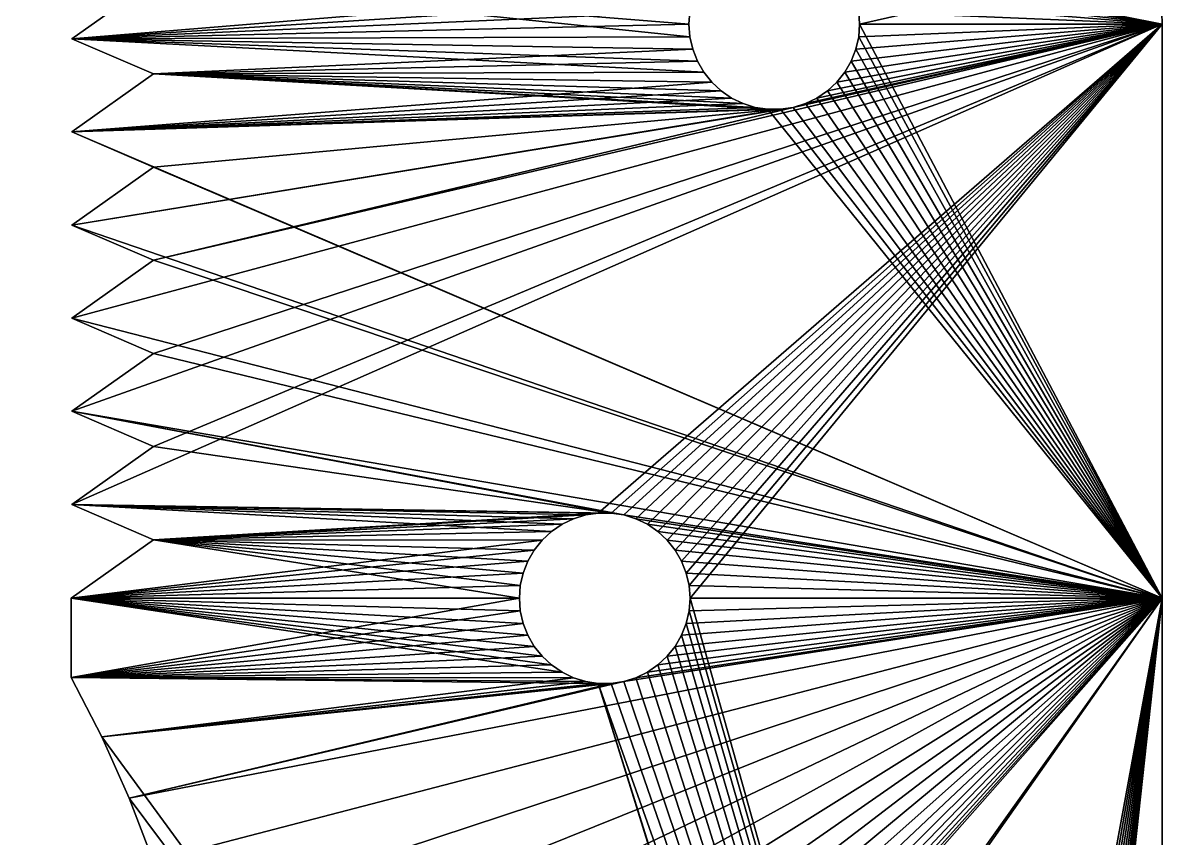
# Model space of a CAD drawing. Header units: inches. Extents: x -21 to 98, y -132 to 45.
# Drawn here: x 22.98 to 52.35, y -94.85 to -73.85 of the extents above; entities that cross this region are included whole.
import ezdxf

# ---------------------------------------------------------------- set-up
doc = ezdxf.new("R2010")
doc.units = ezdxf.units.IN
doc.header["$LTSCALE"] = 101.742128
doc.header["$MEASUREMENT"] = 0
for name, color, linetype in [('163', 7, 'CONTINUOUS'), ('164', 7, 'CONTINUOUS'), ('165', 7, 'CONTINUOUS'), ('166', 7, 'CONTINUOUS'), ('167', 7, 'CONTINUOUS'), ('168', 7, 'CONTINUOUS'), ('169', 7, 'CONTINUOUS'), ('172', 7, 'CONTINUOUS'), ('173', 7, 'CONTINUOUS'), ('174', 7, 'CONTINUOUS'), ('175', 7, 'CONTINUOUS'), ('176', 7, 'CONTINUOUS'), ('177', 7, 'CONTINUOUS'), ('178', 7, 'CONTINUOUS'), ('179', 7, 'CONTINUOUS'), ('180', 7, 'CONTINUOUS'), ('181', 7, 'CONTINUOUS'), ('182', 7, 'CONTINUOUS'), ('183', 7, 'CONTINUOUS'), ('184', 7, 'CONTINUOUS'), ('209', 7, 'CONTINUOUS'), ('210', 7, 'CONTINUOUS'), ('211', 7, 'CONTINUOUS'), ('212', 7, 'CONTINUOUS')]:
    doc.layers.add(name, color=color, linetype=linetype)

msp = doc.modelspace()

# ---------------------------------------------------------------- linework, layer by layer
at = {"layer": '163', "linetype": 'CONTINUOUS'}
for points in [[(52.302, -72.12, -18.851), (52.353, -73.88, -18.851), (43.725, -72.16, -18.851), (52.302, -72.12, -18.851)], [(43.725, -72.16, -18.851), (52.353, -73.88, -18.851), (43.966, -72.384, -18.851), (43.725, -72.16, -18.851)], [(43.966, -72.384, -18.851), (52.353, -73.88, -18.851), (44.171, -72.641, -18.851), (43.966, -72.384, -18.851)], [(24.249, -74.255, -18.851), (26.348, -72.762, -18.851), (40.178, -74.208, -18.851), (24.249, -74.255, -18.851)], [(40.153, -73.88, -18.851), (26.348, -72.762, -18.851), (40.178, -73.552, -18.851), (40.153, -73.88, -18.851)], [(40.178, -74.208, -18.851), (26.348, -72.762, -18.851), (40.153, -73.88, -18.851), (40.178, -74.208, -18.851)], [(44.171, -72.641, -18.851), (52.353, -73.88, -18.851), (44.336, -72.926, -18.851), (44.171, -72.641, -18.851)], [(44.336, -72.926, -18.851), (52.353, -73.88, -18.851), (44.456, -73.232, -18.851), (44.336, -72.926, -18.851)], [(44.456, -73.232, -18.851), (52.353, -73.88, -18.851), (44.529, -73.552, -18.851), (44.456, -73.232, -18.851)], [(52.353, -73.88, -18.851), (44.553, -73.88, -18.851), (44.529, -73.552, -18.851), (52.353, -73.88, -18.851)], [(44.553, -73.88, -18.851), (52.353, -88.67, -18.851), (44.529, -74.208, -18.851), (44.553, -73.88, -18.851)], [(52.353, -73.88, -18.851), (52.353, -88.67, -18.851), (44.553, -73.88, -18.851), (52.353, -73.88, -18.851)], [(40.251, -74.529, -18.851), (24.249, -74.255, -18.851), (40.178, -74.208, -18.851), (40.251, -74.529, -18.851)], [(26.348, -75.162, -18.851), (24.249, -74.255, -18.851), (40.536, -75.12, -18.851), (26.348, -75.162, -18.851)], [(40.371, -74.835, -18.851), (24.249, -74.255, -18.851), (40.251, -74.529, -18.851), (40.371, -74.835, -18.851)], [(40.536, -75.12, -18.851), (24.249, -74.255, -18.851), (40.371, -74.835, -18.851), (40.536, -75.12, -18.851)], [(44.529, -74.208, -18.851), (52.353, -88.67, -18.851), (44.456, -74.529, -18.851), (44.529, -74.208, -18.851)], [(44.456, -74.529, -18.851), (52.353, -88.67, -18.851), (44.336, -74.835, -18.851), (44.456, -74.529, -18.851)], [(44.336, -74.835, -18.851), (52.353, -88.67, -18.851), (44.171, -75.12, -18.851), (44.336, -74.835, -18.851)], [(24.249, -76.655, -18.851), (26.348, -75.162, -18.851), (42.189, -76.074, -18.851), (24.249, -76.655, -18.851)], [(40.741, -75.377, -18.851), (26.348, -75.162, -18.851), (40.536, -75.12, -18.851), (40.741, -75.377, -18.851)], [(40.982, -75.6, -18.851), (26.348, -75.162, -18.851), (40.741, -75.377, -18.851), (40.982, -75.6, -18.851)], [(41.253, -75.786, -18.851), (26.348, -75.162, -18.851), (40.982, -75.6, -18.851), (41.253, -75.786, -18.851)], [(41.55, -75.928, -18.851), (26.348, -75.162, -18.851), (41.253, -75.786, -18.851), (41.55, -75.928, -18.851)], [(41.864, -76.025, -18.851), (26.348, -75.162, -18.851), (41.55, -75.928, -18.851), (41.864, -76.025, -18.851)], [(42.189, -76.074, -18.851), (26.348, -75.162, -18.851), (41.864, -76.025, -18.851), (42.189, -76.074, -18.851)], [(44.171, -75.12, -18.851), (52.353, -88.67, -18.851), (43.966, -75.377, -18.851), (44.171, -75.12, -18.851)], [(43.966, -75.377, -18.851), (52.353, -88.67, -18.851), (43.725, -75.6, -18.851), (43.966, -75.377, -18.851)], [(43.725, -75.6, -18.851), (52.353, -88.67, -18.851), (43.453, -75.786, -18.851), (43.725, -75.6, -18.851)], [(42.843, -76.025, -18.851), (52.353, -88.67, -18.851), (42.518, -76.074, -18.851), (42.843, -76.025, -18.851)], [(43.157, -75.928, -18.851), (52.353, -88.67, -18.851), (42.843, -76.025, -18.851), (43.157, -75.928, -18.851)], [(43.453, -75.786, -18.851), (52.353, -88.67, -18.851), (43.157, -75.928, -18.851), (43.453, -75.786, -18.851)], [(52.353, -88.67, -18.851), (24.249, -76.655, -18.851), (42.189, -76.074, -18.851), (52.353, -88.67, -18.851)], [(42.518, -76.074, -18.851), (52.353, -88.67, -18.851), (42.189, -76.074, -18.851), (42.518, -76.074, -18.851)], [(26.348, -77.562, -18.851), (24.249, -76.655, -18.851), (52.353, -88.67, -18.851), (26.348, -77.562, -18.851)], [(24.249, -79.055, -18.851), (26.348, -77.562, -18.851), (52.353, -88.67, -18.851), (24.249, -79.055, -18.851)], [(26.348, -79.962, -18.851), (24.249, -79.055, -18.851), (52.353, -88.67, -18.851), (26.348, -79.962, -18.851)], [(24.249, -81.455, -18.851), (26.348, -79.962, -18.851), (52.353, -88.67, -18.851), (24.249, -81.455, -18.851)], [(26.348, -82.362, -18.851), (24.249, -81.455, -18.851), (52.353, -88.67, -18.851), (26.348, -82.362, -18.851)], [(24.249, -83.855, -18.851), (26.348, -82.362, -18.851), (52.353, -88.67, -18.851), (24.249, -83.855, -18.851)], [(38.146, -86.476, -18.851), (24.249, -83.855, -18.851), (38.471, -86.525, -18.851), (38.146, -86.476, -18.851)], [(24.249, -83.855, -18.851), (52.353, -88.67, -18.851), (38.471, -86.525, -18.851), (24.249, -83.855, -18.851)], [(26.348, -84.762, -18.851), (24.249, -83.855, -18.851), (38.146, -86.476, -18.851), (26.348, -84.762, -18.851)], [(24.249, -86.255, -18.851), (26.348, -84.762, -18.851), (38.146, -86.476, -18.851), (24.249, -86.255, -18.851)], [(26.348, -87.162, -18.851), (24.249, -86.255, -18.851), (36.61, -86.95, -18.851), (26.348, -87.162, -18.851)], [(36.61, -86.95, -18.851), (24.249, -86.255, -18.851), (36.882, -86.765, -18.851), (36.61, -86.95, -18.851)], [(36.882, -86.765, -18.851), (24.249, -86.255, -18.851), (37.178, -86.622, -18.851), (36.882, -86.765, -18.851)], [(37.492, -86.525, -18.851), (24.249, -86.255, -18.851), (37.817, -86.476, -18.851), (37.492, -86.525, -18.851)], [(37.817, -86.476, -18.851), (24.249, -86.255, -18.851), (38.146, -86.476, -18.851), (37.817, -86.476, -18.851)], [(37.178, -86.622, -18.851), (24.249, -86.255, -18.851), (37.492, -86.525, -18.851), (37.178, -86.622, -18.851)], [(38.471, -86.525, -18.851), (52.353, -88.67, -18.851), (38.785, -86.622, -18.851), (38.471, -86.525, -18.851)], [(38.785, -86.622, -18.851), (52.353, -88.67, -18.851), (39.082, -86.765, -18.851), (38.785, -86.622, -18.851)], [(39.082, -86.765, -18.851), (52.353, -88.67, -18.851), (39.353, -86.95, -18.851), (39.082, -86.765, -18.851)], [(24.228, -88.67, -18.851), (26.348, -87.162, -18.851), (35.782, -88.67, -18.851), (24.228, -88.67, -18.851)], [(36.369, -87.174, -18.851), (26.348, -87.162, -18.851), (36.61, -86.95, -18.851), (36.369, -87.174, -18.851)], [(35.782, -88.67, -18.851), (26.348, -87.162, -18.851), (35.806, -88.342, -18.851), (35.782, -88.67, -18.851)], [(35.806, -88.342, -18.851), (26.348, -87.162, -18.851), (35.879, -88.022, -18.851), (35.806, -88.342, -18.851)], [(35.879, -88.022, -18.851), (26.348, -87.162, -18.851), (35.999, -87.716, -18.851), (35.879, -88.022, -18.851)], [(35.999, -87.716, -18.851), (26.348, -87.162, -18.851), (36.164, -87.431, -18.851), (35.999, -87.716, -18.851)], [(36.164, -87.431, -18.851), (26.348, -87.162, -18.851), (36.369, -87.174, -18.851), (36.164, -87.431, -18.851)], [(39.353, -86.95, -18.851), (52.353, -88.67, -18.851), (39.594, -87.174, -18.851), (39.353, -86.95, -18.851)], [(39.594, -87.174, -18.851), (52.353, -88.67, -18.851), (39.799, -87.431, -18.851), (39.594, -87.174, -18.851)], [(39.799, -87.431, -18.851), (52.353, -88.67, -18.851), (39.964, -87.716, -18.851), (39.799, -87.431, -18.851)], [(39.964, -87.716, -18.851), (52.353, -88.67, -18.851), (40.084, -88.022, -18.851), (39.964, -87.716, -18.851)], [(40.084, -88.022, -18.851), (52.353, -88.67, -18.851), (40.157, -88.342, -18.851), (40.084, -88.022, -18.851)], [(52.353, -88.67, -18.851), (40.182, -88.67, -18.851), (40.157, -88.342, -18.851), (52.353, -88.67, -18.851)], [(24.228, -90.709, -18.851), (24.228, -88.67, -18.851), (36.882, -90.576, -18.851), (24.228, -90.709, -18.851)], [(36.882, -90.576, -18.851), (24.228, -88.67, -18.851), (36.61, -90.39, -18.851), (36.882, -90.576, -18.851)], [(36.61, -90.39, -18.851), (24.228, -88.67, -18.851), (36.369, -90.167, -18.851), (36.61, -90.39, -18.851)], [(36.369, -90.167, -18.851), (24.228, -88.67, -18.851), (36.164, -89.91, -18.851), (36.369, -90.167, -18.851)], [(36.164, -89.91, -18.851), (24.228, -88.67, -18.851), (35.999, -89.625, -18.851), (36.164, -89.91, -18.851)], [(35.999, -89.625, -18.851), (24.228, -88.67, -18.851), (35.879, -89.319, -18.851), (35.999, -89.625, -18.851)], [(35.879, -89.319, -18.851), (24.228, -88.67, -18.851), (35.806, -88.998, -18.851), (35.879, -89.319, -18.851)], [(35.806, -88.998, -18.851), (24.228, -88.67, -18.851), (35.782, -88.67, -18.851), (35.806, -88.998, -18.851)], [(40.182, -88.67, -18.851), (52.353, -131.89, -18.851), (40.157, -88.998, -18.851), (40.182, -88.67, -18.851)], [(52.353, -88.67, -18.851), (52.353, -131.89, -18.851), (40.182, -88.67, -18.851), (52.353, -88.67, -18.851)], [(40.157, -88.998, -18.851), (52.353, -131.89, -18.851), (40.084, -89.319, -18.851), (40.157, -88.998, -18.851)], [(40.084, -89.319, -18.851), (52.353, -131.89, -18.851), (39.964, -89.625, -18.851), (40.084, -89.319, -18.851)], [(39.964, -89.625, -18.851), (52.353, -131.89, -18.851), (39.799, -89.91, -18.851), (39.964, -89.625, -18.851)], [(39.594, -90.167, -18.851), (52.353, -131.89, -18.851), (39.353, -90.39, -18.851), (39.594, -90.167, -18.851)], [(39.799, -89.91, -18.851), (52.353, -131.89, -18.851), (39.594, -90.167, -18.851), (39.799, -89.91, -18.851)], [(39.353, -90.39, -18.851), (52.353, -131.89, -18.851), (39.082, -90.576, -18.851), (39.353, -90.39, -18.851)], [(37.178, -90.718, -18.851), (24.228, -90.709, -18.851), (36.882, -90.576, -18.851), (37.178, -90.718, -18.851)], [(37.817, -90.864, -18.851), (24.228, -90.709, -18.851), (37.492, -90.815, -18.851), (37.817, -90.864, -18.851)], [(37.492, -90.815, -18.851), (24.228, -90.709, -18.851), (37.178, -90.718, -18.851), (37.492, -90.815, -18.851)], [(25.023, -92.242, -18.851), (24.228, -90.709, -18.851), (37.817, -90.864, -18.851), (25.023, -92.242, -18.851)], [(38.785, -90.718, -18.851), (52.353, -131.89, -18.851), (38.471, -90.815, -18.851), (38.785, -90.718, -18.851)], [(39.082, -90.576, -18.851), (52.353, -131.89, -18.851), (38.785, -90.718, -18.851), (39.082, -90.576, -18.851)], [(25.023, -92.242, -18.851), (37.817, -90.864, -18.851), (48.02, -123.679, -18.851), (25.023, -92.242, -18.851)], [(38.146, -90.864, -18.851), (52.353, -131.89, -18.851), (37.817, -90.864, -18.851), (38.146, -90.864, -18.851)], [(48.02, -123.679, -18.851), (37.817, -90.864, -18.851), (48.181, -123.957, -18.851), (48.02, -123.679, -18.851)], [(37.817, -90.864, -18.851), (52.353, -131.89, -18.851), (48.181, -123.957, -18.851), (37.817, -90.864, -18.851)], [(38.471, -90.815, -18.851), (52.353, -131.89, -18.851), (38.146, -90.864, -18.851), (38.471, -90.815, -18.851)], [(25.728, -93.819, -18.851), (25.023, -92.242, -18.851), (48.02, -123.679, -18.851), (25.728, -93.819, -18.851)], [(26.342, -95.433, -18.851), (25.728, -93.819, -18.851), (48.02, -123.679, -18.851), (26.342, -95.433, -18.851)]]:
    msp.add_3dface(points, dxfattribs=at)
at = {"layer": '164', "linetype": 'CONTINUOUS'}
for points in [[(44.553, -73.88, -12.851), (52.302, -72.12, -12.851), (44.529, -73.552, -12.851), (44.553, -73.88, -12.851)], [(52.353, -73.88, -12.851), (52.302, -72.12, -12.851), (44.553, -73.88, -12.851), (52.353, -73.88, -12.851)], [(26.348, -72.762, -12.851), (24.249, -74.255, -12.851), (40.371, -72.926, -12.851), (26.348, -72.762, -12.851)], [(40.371, -72.926, -12.851), (24.249, -74.255, -12.851), (40.251, -73.232, -12.851), (40.371, -72.926, -12.851)], [(40.251, -73.232, -12.851), (24.249, -74.255, -12.851), (40.178, -73.552, -12.851), (40.251, -73.232, -12.851)], [(40.178, -73.552, -12.851), (24.249, -74.255, -12.851), (40.153, -73.88, -12.851), (40.178, -73.552, -12.851)], [(24.249, -86.255, -12.851), (52.353, -73.88, -12.851), (26.348, -84.762, -12.851), (24.249, -86.255, -12.851)], [(52.353, -73.88, -12.851), (24.249, -86.255, -12.851), (37.817, -86.476, -12.851), (52.353, -73.88, -12.851)], [(26.348, -84.762, -12.851), (52.353, -73.88, -12.851), (24.249, -83.855, -12.851), (26.348, -84.762, -12.851)], [(24.249, -83.855, -12.851), (52.353, -73.88, -12.851), (26.348, -82.362, -12.851), (24.249, -83.855, -12.851)], [(26.348, -82.362, -12.851), (52.353, -73.88, -12.851), (24.249, -81.455, -12.851), (26.348, -82.362, -12.851)], [(24.249, -81.455, -12.851), (52.353, -73.88, -12.851), (26.348, -79.962, -12.851), (24.249, -81.455, -12.851)], [(40.153, -73.88, -12.851), (24.249, -74.255, -12.851), (40.178, -74.208, -12.851), (40.153, -73.88, -12.851)], [(26.348, -79.962, -12.851), (52.353, -73.88, -12.851), (42.843, -76.025, -12.851), (26.348, -79.962, -12.851)], [(38.146, -86.476, -12.851), (52.353, -73.88, -12.851), (37.817, -86.476, -12.851), (38.146, -86.476, -12.851)], [(38.471, -86.525, -12.851), (52.353, -73.88, -12.851), (38.146, -86.476, -12.851), (38.471, -86.525, -12.851)], [(38.785, -86.622, -12.851), (52.353, -73.88, -12.851), (38.471, -86.525, -12.851), (38.785, -86.622, -12.851)], [(39.082, -86.765, -12.851), (52.353, -73.88, -12.851), (38.785, -86.622, -12.851), (39.082, -86.765, -12.851)], [(39.353, -86.95, -12.851), (52.353, -73.88, -12.851), (39.082, -86.765, -12.851), (39.353, -86.95, -12.851)], [(39.594, -87.174, -12.851), (52.353, -73.88, -12.851), (39.353, -86.95, -12.851), (39.594, -87.174, -12.851)], [(39.799, -87.431, -12.851), (52.353, -73.88, -12.851), (39.594, -87.174, -12.851), (39.799, -87.431, -12.851)], [(39.964, -87.716, -12.851), (52.353, -73.88, -12.851), (39.799, -87.431, -12.851), (39.964, -87.716, -12.851)], [(40.084, -88.022, -12.851), (52.353, -73.88, -12.851), (39.964, -87.716, -12.851), (40.084, -88.022, -12.851)], [(40.157, -88.342, -12.851), (52.353, -73.88, -12.851), (40.084, -88.022, -12.851), (40.157, -88.342, -12.851)], [(40.182, -88.67, -12.851), (52.353, -73.88, -12.851), (40.157, -88.342, -12.851), (40.182, -88.67, -12.851)], [(52.353, -88.67, -12.851), (52.353, -73.88, -12.851), (40.182, -88.67, -12.851), (52.353, -88.67, -12.851)], [(42.843, -76.025, -12.851), (52.353, -73.88, -12.851), (43.157, -75.928, -12.851), (42.843, -76.025, -12.851)], [(43.157, -75.928, -12.851), (52.353, -73.88, -12.851), (43.453, -75.786, -12.851), (43.157, -75.928, -12.851)], [(43.453, -75.786, -12.851), (52.353, -73.88, -12.851), (43.725, -75.6, -12.851), (43.453, -75.786, -12.851)], [(43.725, -75.6, -12.851), (52.353, -73.88, -12.851), (43.966, -75.377, -12.851), (43.725, -75.6, -12.851)], [(43.966, -75.377, -12.851), (52.353, -73.88, -12.851), (44.171, -75.12, -12.851), (43.966, -75.377, -12.851)], [(44.171, -75.12, -12.851), (52.353, -73.88, -12.851), (44.336, -74.835, -12.851), (44.171, -75.12, -12.851)], [(44.336, -74.835, -12.851), (52.353, -73.88, -12.851), (44.456, -74.529, -12.851), (44.336, -74.835, -12.851)], [(44.456, -74.529, -12.851), (52.353, -73.88, -12.851), (44.529, -74.208, -12.851), (44.456, -74.529, -12.851)], [(52.353, -73.88, -12.851), (44.553, -73.88, -12.851), (44.529, -74.208, -12.851), (52.353, -73.88, -12.851)], [(40.178, -74.208, -12.851), (24.249, -74.255, -12.851), (40.251, -74.529, -12.851), (40.178, -74.208, -12.851)], [(24.249, -74.255, -12.851), (26.348, -75.162, -12.851), (40.251, -74.529, -12.851), (24.249, -74.255, -12.851)], [(40.251, -74.529, -12.851), (26.348, -75.162, -12.851), (40.371, -74.835, -12.851), (40.251, -74.529, -12.851)], [(40.371, -74.835, -12.851), (26.348, -75.162, -12.851), (40.536, -75.12, -12.851), (40.371, -74.835, -12.851)], [(26.348, -75.162, -12.851), (24.249, -76.655, -12.851), (40.741, -75.377, -12.851), (26.348, -75.162, -12.851)], [(40.536, -75.12, -12.851), (26.348, -75.162, -12.851), (40.741, -75.377, -12.851), (40.536, -75.12, -12.851)], [(40.741, -75.377, -12.851), (24.249, -76.655, -12.851), (40.982, -75.6, -12.851), (40.741, -75.377, -12.851)], [(40.982, -75.6, -12.851), (24.249, -76.655, -12.851), (41.253, -75.786, -12.851), (40.982, -75.6, -12.851)], [(41.253, -75.786, -12.851), (24.249, -76.655, -12.851), (41.55, -75.928, -12.851), (41.253, -75.786, -12.851)], [(41.55, -75.928, -12.851), (24.249, -76.655, -12.851), (41.864, -76.025, -12.851), (41.55, -75.928, -12.851)], [(41.864, -76.025, -12.851), (24.249, -76.655, -12.851), (42.189, -76.074, -12.851), (41.864, -76.025, -12.851)], [(42.518, -76.074, -12.851), (24.249, -79.055, -12.851), (42.843, -76.025, -12.851), (42.518, -76.074, -12.851)], [(24.249, -79.055, -12.851), (26.348, -79.962, -12.851), (42.843, -76.025, -12.851), (24.249, -79.055, -12.851)], [(42.189, -76.074, -12.851), (24.249, -76.655, -12.851), (42.518, -76.074, -12.851), (42.189, -76.074, -12.851)], [(24.249, -76.655, -12.851), (26.348, -77.562, -12.851), (42.518, -76.074, -12.851), (24.249, -76.655, -12.851)], [(26.348, -77.562, -12.851), (24.249, -79.055, -12.851), (42.518, -76.074, -12.851), (26.348, -77.562, -12.851)], [(24.249, -86.255, -12.851), (26.348, -87.162, -12.851), (37.817, -86.476, -12.851), (24.249, -86.255, -12.851)], [(37.817, -86.476, -12.851), (26.348, -87.162, -12.851), (37.492, -86.525, -12.851), (37.817, -86.476, -12.851)], [(37.492, -86.525, -12.851), (26.348, -87.162, -12.851), (37.178, -86.622, -12.851), (37.492, -86.525, -12.851)], [(37.178, -86.622, -12.851), (26.348, -87.162, -12.851), (36.882, -86.765, -12.851), (37.178, -86.622, -12.851)], [(36.882, -86.765, -12.851), (26.348, -87.162, -12.851), (36.61, -86.95, -12.851), (36.882, -86.765, -12.851)], [(26.348, -87.162, -12.851), (24.228, -88.67, -12.851), (36.369, -87.174, -12.851), (26.348, -87.162, -12.851)], [(36.369, -87.174, -12.851), (24.228, -88.67, -12.851), (36.164, -87.431, -12.851), (36.369, -87.174, -12.851)], [(36.61, -86.95, -12.851), (26.348, -87.162, -12.851), (36.369, -87.174, -12.851), (36.61, -86.95, -12.851)], [(36.164, -87.431, -12.851), (24.228, -88.67, -12.851), (35.999, -87.716, -12.851), (36.164, -87.431, -12.851)], [(35.999, -87.716, -12.851), (24.228, -88.67, -12.851), (35.879, -88.022, -12.851), (35.999, -87.716, -12.851)], [(35.879, -88.022, -12.851), (24.228, -88.67, -12.851), (35.806, -88.342, -12.851), (35.879, -88.022, -12.851)], [(35.806, -88.342, -12.851), (24.228, -88.67, -12.851), (35.782, -88.67, -12.851), (35.806, -88.342, -12.851)], [(22.982, -121.89, -12.851), (52.353, -88.67, -12.851), (23.896, -120.425, -12.851), (22.982, -121.89, -12.851)], [(52.353, -88.67, -12.851), (22.982, -121.89, -12.851), (28.083, -122.746, -12.851), (52.353, -88.67, -12.851)], [(23.896, -120.425, -12.851), (52.353, -88.67, -12.851), (24.725, -118.91, -12.851), (23.896, -120.425, -12.851)], [(35.782, -88.67, -12.851), (24.228, -90.709, -12.851), (35.806, -88.998, -12.851), (35.782, -88.67, -12.851)], [(24.228, -88.67, -12.851), (24.228, -90.709, -12.851), (35.782, -88.67, -12.851), (24.228, -88.67, -12.851)], [(24.725, -118.91, -12.851), (52.353, -88.67, -12.851), (25.465, -117.35, -12.851), (24.725, -118.91, -12.851)], [(25.465, -117.35, -12.851), (52.353, -88.67, -12.851), (26.115, -115.75, -12.851), (25.465, -117.35, -12.851)], [(25.728, -93.819, -12.851), (52.353, -88.67, -12.851), (38.471, -90.815, -12.851), (25.728, -93.819, -12.851)], [(26.342, -95.433, -12.851), (52.353, -88.67, -12.851), (25.728, -93.819, -12.851), (26.342, -95.433, -12.851)], [(26.115, -115.75, -12.851), (52.353, -88.67, -12.851), (26.671, -114.114, -12.851), (26.115, -115.75, -12.851)], [(26.861, -97.08, -12.851), (52.353, -88.67, -12.851), (26.342, -95.433, -12.851), (26.861, -97.08, -12.851)], [(26.671, -114.114, -12.851), (52.353, -88.67, -12.851), (27.132, -112.45, -12.851), (26.671, -114.114, -12.851)], [(27.285, -98.754, -12.851), (52.353, -88.67, -12.851), (26.861, -97.08, -12.851), (27.285, -98.754, -12.851)], [(27.132, -112.45, -12.851), (52.353, -88.67, -12.851), (27.496, -110.762, -12.851), (27.132, -112.45, -12.851)], [(27.612, -100.45, -12.851), (52.353, -88.67, -12.851), (27.285, -98.754, -12.851), (27.612, -100.45, -12.851)], [(27.496, -110.762, -12.851), (52.353, -88.67, -12.851), (27.763, -109.056, -12.851), (27.496, -110.762, -12.851)], [(27.84, -102.162, -12.851), (52.353, -88.67, -12.851), (27.612, -100.45, -12.851), (27.84, -102.162, -12.851)], [(27.763, -109.056, -12.851), (52.353, -88.67, -12.851), (27.932, -107.337, -12.851), (27.763, -109.056, -12.851)], [(27.97, -103.884, -12.851), (52.353, -88.67, -12.851), (27.84, -102.162, -12.851), (27.97, -103.884, -12.851)], [(27.932, -107.337, -12.851), (52.353, -88.67, -12.851), (28.001, -105.611, -12.851), (27.932, -107.337, -12.851)], [(28.001, -105.611, -12.851), (52.353, -88.67, -12.851), (27.97, -103.884, -12.851), (28.001, -105.611, -12.851)], [(28.404, -122.746, -12.851), (52.353, -88.67, -12.851), (28.083, -122.746, -12.851), (28.404, -122.746, -12.851)], [(52.353, -88.67, -12.851), (28.404, -122.746, -12.851), (46.083, -122.746, -12.851), (52.353, -88.67, -12.851)], [(38.471, -90.815, -12.851), (52.353, -88.67, -12.851), (38.785, -90.718, -12.851), (38.471, -90.815, -12.851)], [(38.785, -90.718, -12.851), (52.353, -88.67, -12.851), (39.082, -90.576, -12.851), (38.785, -90.718, -12.851)], [(39.082, -90.576, -12.851), (52.353, -88.67, -12.851), (39.353, -90.39, -12.851), (39.082, -90.576, -12.851)], [(39.353, -90.39, -12.851), (52.353, -88.67, -12.851), (39.594, -90.167, -12.851), (39.353, -90.39, -12.851)], [(39.594, -90.167, -12.851), (52.353, -88.67, -12.851), (39.799, -89.91, -12.851), (39.594, -90.167, -12.851)], [(39.799, -89.91, -12.851), (52.353, -88.67, -12.851), (39.964, -89.625, -12.851), (39.799, -89.91, -12.851)], [(39.964, -89.625, -12.851), (52.353, -88.67, -12.851), (40.084, -89.319, -12.851), (39.964, -89.625, -12.851)], [(40.084, -89.319, -12.851), (52.353, -88.67, -12.851), (40.157, -88.998, -12.851), (40.084, -89.319, -12.851)], [(52.353, -88.67, -12.851), (40.182, -88.67, -12.851), (40.157, -88.998, -12.851), (52.353, -88.67, -12.851)], [(46.404, -122.746, -12.851), (52.353, -88.67, -12.851), (46.083, -122.746, -12.851), (46.404, -122.746, -12.851)], [(46.722, -122.794, -12.851), (52.353, -88.67, -12.851), (46.404, -122.746, -12.851), (46.722, -122.794, -12.851)], [(47.029, -122.889, -12.851), (52.353, -88.67, -12.851), (46.722, -122.794, -12.851), (47.029, -122.889, -12.851)], [(47.318, -123.028, -12.851), (52.353, -88.67, -12.851), (47.029, -122.889, -12.851), (47.318, -123.028, -12.851)], [(47.584, -123.209, -12.851), (52.353, -88.67, -12.851), (47.318, -123.028, -12.851), (47.584, -123.209, -12.851)], [(47.82, -123.428, -12.851), (52.353, -88.67, -12.851), (47.584, -123.209, -12.851), (47.82, -123.428, -12.851)], [(48.02, -123.679, -12.851), (52.353, -88.67, -12.851), (47.82, -123.428, -12.851), (48.02, -123.679, -12.851)], [(48.181, -123.957, -12.851), (52.353, -88.67, -12.851), (48.02, -123.679, -12.851), (48.181, -123.957, -12.851)], [(48.298, -124.257, -12.851), (52.353, -88.67, -12.851), (48.181, -123.957, -12.851), (48.298, -124.257, -12.851)], [(48.369, -124.57, -12.851), (52.353, -88.67, -12.851), (48.298, -124.257, -12.851), (48.369, -124.57, -12.851)], [(48.393, -124.89, -12.851), (52.353, -88.67, -12.851), (48.369, -124.57, -12.851), (48.393, -124.89, -12.851)], [(52.353, -88.67, -12.851), (48.393, -124.89, -12.851), (48.369, -125.211, -12.851), (52.353, -88.67, -12.851)], [(52.353, -131.89, -12.851), (52.353, -88.67, -12.851), (48.369, -125.211, -12.851), (52.353, -131.89, -12.851)], [(35.806, -88.998, -12.851), (24.228, -90.709, -12.851), (35.879, -89.319, -12.851), (35.806, -88.998, -12.851)], [(35.879, -89.319, -12.851), (24.228, -90.709, -12.851), (35.999, -89.625, -12.851), (35.879, -89.319, -12.851)], [(35.999, -89.625, -12.851), (24.228, -90.709, -12.851), (36.164, -89.91, -12.851), (35.999, -89.625, -12.851)], [(36.164, -89.91, -12.851), (24.228, -90.709, -12.851), (36.369, -90.167, -12.851), (36.164, -89.91, -12.851)], [(36.369, -90.167, -12.851), (24.228, -90.709, -12.851), (36.61, -90.39, -12.851), (36.369, -90.167, -12.851)], [(36.61, -90.39, -12.851), (24.228, -90.709, -12.851), (36.882, -90.576, -12.851), (36.61, -90.39, -12.851)], [(36.882, -90.576, -12.851), (24.228, -90.709, -12.851), (37.178, -90.718, -12.851), (36.882, -90.576, -12.851)], [(24.228, -90.709, -12.851), (25.023, -92.242, -12.851), (37.178, -90.718, -12.851), (24.228, -90.709, -12.851)], [(37.178, -90.718, -12.851), (25.023, -92.242, -12.851), (37.492, -90.815, -12.851), (37.178, -90.718, -12.851)], [(37.492, -90.815, -12.851), (25.023, -92.242, -12.851), (37.817, -90.864, -12.851), (37.492, -90.815, -12.851)], [(37.817, -90.864, -12.851), (25.023, -92.242, -12.851), (38.146, -90.864, -12.851), (37.817, -90.864, -12.851)], [(25.023, -92.242, -12.851), (25.728, -93.819, -12.851), (38.146, -90.864, -12.851), (25.023, -92.242, -12.851)], [(38.146, -90.864, -12.851), (25.728, -93.819, -12.851), (38.471, -90.815, -12.851), (38.146, -90.864, -12.851)]]:
    msp.add_3dface(points, dxfattribs=at)
at = {"layer": '165', "linetype": 'CONTINUOUS'}
for points in [[(52.353, -88.67, -18.851), (52.353, -88.67, -12.851), (52.353, -131.89, -12.851), (52.353, -88.67, -18.851)], [(52.353, -131.89, -18.851), (52.353, -88.67, -18.851), (52.353, -131.89, -12.851), (52.353, -131.89, -18.851)]]:
    msp.add_3dface(points, dxfattribs=at)
at = {"layer": '166', "linetype": 'CONTINUOUS'}
for points in [[(52.353, -88.67, -18.851), (52.353, -73.88, -18.851), (52.353, -88.67, -12.851), (52.353, -88.67, -18.851)], [(52.353, -73.88, -18.851), (52.353, -73.88, -12.851), (52.353, -88.67, -12.851), (52.353, -73.88, -18.851)]]:
    msp.add_3dface(points, dxfattribs=at)
at = {"layer": '167', "linetype": 'CONTINUOUS'}
for points in [[(52.302, -72.12, -18.851), (52.302, -72.12, -12.851), (52.353, -73.88, -12.851), (52.302, -72.12, -18.851)], [(52.353, -73.88, -18.851), (52.302, -72.12, -18.851), (52.353, -73.88, -12.851), (52.353, -73.88, -18.851)]]:
    msp.add_3dface(points, dxfattribs=at)
at = {"layer": '168', "linetype": 'CONTINUOUS'}
for points in [[(24.228, -90.709, -18.851), (24.228, -90.709, -12.851), (24.228, -88.67, -12.851), (24.228, -90.709, -18.851)], [(24.228, -88.67, -18.851), (24.228, -90.709, -18.851), (24.228, -88.67, -12.851), (24.228, -88.67, -18.851)]]:
    msp.add_3dface(points, dxfattribs=at)
at = {"layer": '169', "linetype": 'CONTINUOUS'}
for points in [[(25.023, -92.242, -18.851), (25.023, -92.242, -12.851), (24.228, -90.709, -12.851), (25.023, -92.242, -18.851)], [(24.228, -90.709, -18.851), (25.023, -92.242, -18.851), (24.228, -90.709, -12.851), (24.228, -90.709, -18.851)], [(25.728, -93.819, -18.851), (25.728, -93.819, -12.851), (25.023, -92.242, -12.851), (25.728, -93.819, -18.851)], [(25.023, -92.242, -18.851), (25.728, -93.819, -18.851), (25.023, -92.242, -12.851), (25.023, -92.242, -18.851)], [(26.342, -95.433, -18.851), (26.342, -95.433, -12.851), (25.728, -93.819, -12.851), (26.342, -95.433, -18.851)], [(25.728, -93.819, -18.851), (26.342, -95.433, -18.851), (25.728, -93.819, -12.851), (25.728, -93.819, -18.851)]]:
    msp.add_3dface(points, dxfattribs=at)
at = {"layer": '172', "linetype": 'CONTINUOUS'}
for points in [[(26.348, -87.162, -18.851), (24.228, -88.67, -12.851), (26.348, -87.162, -12.851), (26.348, -87.162, -18.851)], [(26.348, -87.162, -18.851), (24.228, -88.67, -18.851), (24.228, -88.67, -12.851), (26.348, -87.162, -18.851)]]:
    msp.add_3dface(points, dxfattribs=at)
at = {"layer": '173', "linetype": 'CONTINUOUS'}
for points in [[(24.249, -86.255, -18.851), (26.348, -87.162, -12.851), (24.249, -86.255, -12.851), (24.249, -86.255, -18.851)], [(24.249, -86.255, -18.851), (26.348, -87.162, -18.851), (26.348, -87.162, -12.851), (24.249, -86.255, -18.851)]]:
    msp.add_3dface(points, dxfattribs=at)
at = {"layer": '174', "linetype": 'CONTINUOUS'}
for points in [[(26.348, -84.762, -18.851), (24.249, -86.255, -12.851), (26.348, -84.762, -12.851), (26.348, -84.762, -18.851)], [(26.348, -84.762, -18.851), (24.249, -86.255, -18.851), (24.249, -86.255, -12.851), (26.348, -84.762, -18.851)]]:
    msp.add_3dface(points, dxfattribs=at)
at = {"layer": '175', "linetype": 'CONTINUOUS'}
for points in [[(24.249, -83.855, -18.851), (26.348, -84.762, -12.851), (24.249, -83.855, -12.851), (24.249, -83.855, -18.851)], [(24.249, -83.855, -18.851), (26.348, -84.762, -18.851), (26.348, -84.762, -12.851), (24.249, -83.855, -18.851)]]:
    msp.add_3dface(points, dxfattribs=at)
at = {"layer": '176', "linetype": 'CONTINUOUS'}
for points in [[(26.348, -82.362, -18.851), (24.249, -83.855, -18.851), (24.249, -83.855, -12.851), (26.348, -82.362, -18.851)], [(26.348, -82.362, -18.851), (24.249, -83.855, -12.851), (26.348, -82.362, -12.851), (26.348, -82.362, -18.851)]]:
    msp.add_3dface(points, dxfattribs=at)
at = {"layer": '177', "linetype": 'CONTINUOUS'}
for points in [[(24.249, -81.455, -18.851), (26.348, -82.362, -18.851), (26.348, -82.362, -12.851), (24.249, -81.455, -18.851)], [(24.249, -81.455, -18.851), (26.348, -82.362, -12.851), (24.249, -81.455, -12.851), (24.249, -81.455, -18.851)]]:
    msp.add_3dface(points, dxfattribs=at)
at = {"layer": '178', "linetype": 'CONTINUOUS'}
for points in [[(26.348, -79.962, -18.851), (24.249, -81.455, -18.851), (24.249, -81.455, -12.851), (26.348, -79.962, -18.851)], [(26.348, -79.962, -18.851), (24.249, -81.455, -12.851), (26.348, -79.962, -12.851), (26.348, -79.962, -18.851)]]:
    msp.add_3dface(points, dxfattribs=at)
at = {"layer": '179', "linetype": 'CONTINUOUS'}
for points in [[(24.249, -79.055, -18.851), (26.348, -79.962, -18.851), (26.348, -79.962, -12.851), (24.249, -79.055, -18.851)], [(24.249, -79.055, -18.851), (26.348, -79.962, -12.851), (24.249, -79.055, -12.851), (24.249, -79.055, -18.851)]]:
    msp.add_3dface(points, dxfattribs=at)
at = {"layer": '180', "linetype": 'CONTINUOUS'}
for points in [[(26.348, -77.562, -18.851), (24.249, -79.055, -18.851), (24.249, -79.055, -12.851), (26.348, -77.562, -18.851)], [(26.348, -77.562, -18.851), (24.249, -79.055, -12.851), (26.348, -77.562, -12.851), (26.348, -77.562, -18.851)]]:
    msp.add_3dface(points, dxfattribs=at)
at = {"layer": '181', "linetype": 'CONTINUOUS'}
for points in [[(24.249, -76.655, -18.851), (26.348, -77.562, -12.851), (24.249, -76.655, -12.851), (24.249, -76.655, -18.851)], [(24.249, -76.655, -18.851), (26.348, -77.562, -18.851), (26.348, -77.562, -12.851), (24.249, -76.655, -18.851)]]:
    msp.add_3dface(points, dxfattribs=at)
at = {"layer": '182', "linetype": 'CONTINUOUS'}
for points in [[(26.348, -75.162, -18.851), (24.249, -76.655, -12.851), (26.348, -75.162, -12.851), (26.348, -75.162, -18.851)], [(26.348, -75.162, -18.851), (24.249, -76.655, -18.851), (24.249, -76.655, -12.851), (26.348, -75.162, -18.851)]]:
    msp.add_3dface(points, dxfattribs=at)
at = {"layer": '183', "linetype": 'CONTINUOUS'}
for points in [[(24.249, -74.255, -18.851), (26.348, -75.162, -12.851), (24.249, -74.255, -12.851), (24.249, -74.255, -18.851)], [(24.249, -74.255, -18.851), (26.348, -75.162, -18.851), (26.348, -75.162, -12.851), (24.249, -74.255, -18.851)]]:
    msp.add_3dface(points, dxfattribs=at)
at = {"layer": '184', "linetype": 'CONTINUOUS'}
for points in [[(26.348, -72.762, -18.851), (24.249, -74.255, -18.851), (24.249, -74.255, -12.851), (26.348, -72.762, -18.851)], [(26.348, -72.762, -18.851), (24.249, -74.255, -12.851), (26.348, -72.762, -12.851), (26.348, -72.762, -18.851)]]:
    msp.add_3dface(points, dxfattribs=at)
at = {"layer": '209', "linetype": 'CONTINUOUS'}
for points in [[(36.882, -86.765, -18.851), (37.178, -86.622, -18.851), (36.882, -86.765, -12.851), (36.882, -86.765, -18.851)], [(37.178, -86.622, -18.851), (37.178, -86.622, -12.851), (36.882, -86.765, -12.851), (37.178, -86.622, -18.851)], [(37.178, -86.622, -18.851), (37.492, -86.525, -18.851), (37.178, -86.622, -12.851), (37.178, -86.622, -18.851)], [(37.492, -86.525, -18.851), (37.492, -86.525, -12.851), (37.178, -86.622, -12.851), (37.492, -86.525, -18.851)], [(37.492, -86.525, -18.851), (37.817, -86.476, -18.851), (37.492, -86.525, -12.851), (37.492, -86.525, -18.851)], [(37.817, -86.476, -18.851), (37.817, -86.476, -12.851), (37.492, -86.525, -12.851), (37.817, -86.476, -18.851)], [(37.817, -86.476, -18.851), (38.146, -86.476, -18.851), (37.817, -86.476, -12.851), (37.817, -86.476, -18.851)], [(38.146, -86.476, -18.851), (38.146, -86.476, -12.851), (37.817, -86.476, -12.851), (38.146, -86.476, -18.851)], [(38.146, -86.476, -18.851), (38.471, -86.525, -18.851), (38.146, -86.476, -12.851), (38.146, -86.476, -18.851)], [(38.471, -86.525, -18.851), (38.471, -86.525, -12.851), (38.146, -86.476, -12.851), (38.471, -86.525, -18.851)], [(38.471, -86.525, -18.851), (38.785, -86.622, -18.851), (38.471, -86.525, -12.851), (38.471, -86.525, -18.851)], [(38.785, -86.622, -18.851), (38.785, -86.622, -12.851), (38.471, -86.525, -12.851), (38.785, -86.622, -18.851)], [(39.082, -86.765, -18.851), (39.082, -86.765, -12.851), (38.785, -86.622, -12.851), (39.082, -86.765, -18.851)], [(38.785, -86.622, -18.851), (39.082, -86.765, -18.851), (38.785, -86.622, -12.851), (38.785, -86.622, -18.851)], [(36.61, -86.95, -18.851), (36.882, -86.765, -18.851), (36.61, -86.95, -12.851), (36.61, -86.95, -18.851)], [(36.882, -86.765, -18.851), (36.882, -86.765, -12.851), (36.61, -86.95, -12.851), (36.882, -86.765, -18.851)], [(39.353, -86.95, -18.851), (39.353, -86.95, -12.851), (39.082, -86.765, -12.851), (39.353, -86.95, -18.851)], [(39.082, -86.765, -18.851), (39.353, -86.95, -18.851), (39.082, -86.765, -12.851), (39.082, -86.765, -18.851)], [(36.164, -87.431, -18.851), (36.369, -87.174, -18.851), (36.164, -87.431, -12.851), (36.164, -87.431, -18.851)], [(36.369, -87.174, -18.851), (36.369, -87.174, -12.851), (36.164, -87.431, -12.851), (36.369, -87.174, -18.851)], [(36.369, -87.174, -18.851), (36.61, -86.95, -18.851), (36.369, -87.174, -12.851), (36.369, -87.174, -18.851)], [(36.61, -86.95, -18.851), (36.61, -86.95, -12.851), (36.369, -87.174, -12.851), (36.61, -86.95, -18.851)], [(39.353, -86.95, -18.851), (39.594, -87.174, -18.851), (39.353, -86.95, -12.851), (39.353, -86.95, -18.851)], [(39.594, -87.174, -18.851), (39.594, -87.174, -12.851), (39.353, -86.95, -12.851), (39.594, -87.174, -18.851)], [(39.594, -87.174, -18.851), (39.799, -87.431, -18.851), (39.594, -87.174, -12.851), (39.594, -87.174, -18.851)], [(39.799, -87.431, -18.851), (39.799, -87.431, -12.851), (39.594, -87.174, -12.851), (39.799, -87.431, -18.851)], [(36.164, -87.431, -18.851), (36.164, -87.431, -12.851), (35.999, -87.716, -12.851), (36.164, -87.431, -18.851)], [(35.999, -87.716, -18.851), (36.164, -87.431, -18.851), (35.999, -87.716, -12.851), (35.999, -87.716, -18.851)], [(39.799, -87.431, -18.851), (39.964, -87.716, -18.851), (39.799, -87.431, -12.851), (39.799, -87.431, -18.851)], [(39.964, -87.716, -18.851), (39.964, -87.716, -12.851), (39.799, -87.431, -12.851), (39.964, -87.716, -18.851)], [(35.999, -87.716, -18.851), (35.999, -87.716, -12.851), (35.879, -88.022, -12.851), (35.999, -87.716, -18.851)], [(35.879, -88.022, -18.851), (35.999, -87.716, -18.851), (35.879, -88.022, -12.851), (35.879, -88.022, -18.851)], [(40.084, -88.022, -18.851), (40.084, -88.022, -12.851), (39.964, -87.716, -12.851), (40.084, -88.022, -18.851)], [(39.964, -87.716, -18.851), (40.084, -88.022, -18.851), (39.964, -87.716, -12.851), (39.964, -87.716, -18.851)], [(35.806, -88.342, -18.851), (35.879, -88.022, -18.851), (35.806, -88.342, -12.851), (35.806, -88.342, -18.851)], [(35.879, -88.022, -18.851), (35.879, -88.022, -12.851), (35.806, -88.342, -12.851), (35.879, -88.022, -18.851)], [(40.157, -88.342, -18.851), (40.157, -88.342, -12.851), (40.084, -88.022, -12.851), (40.157, -88.342, -18.851)], [(40.084, -88.022, -18.851), (40.157, -88.342, -18.851), (40.084, -88.022, -12.851), (40.084, -88.022, -18.851)], [(35.782, -88.67, -18.851), (35.806, -88.342, -18.851), (35.782, -88.67, -12.851), (35.782, -88.67, -18.851)], [(35.806, -88.342, -18.851), (35.806, -88.342, -12.851), (35.782, -88.67, -12.851), (35.806, -88.342, -18.851)], [(40.157, -88.342, -18.851), (40.182, -88.67, -18.851), (40.157, -88.342, -12.851), (40.157, -88.342, -18.851)], [(40.182, -88.67, -18.851), (40.182, -88.67, -12.851), (40.157, -88.342, -12.851), (40.182, -88.67, -18.851)]]:
    msp.add_3dface(points, dxfattribs=at)
at = {"layer": '210', "linetype": 'CONTINUOUS'}
for points in [[(35.782, -88.67, -18.851), (35.782, -88.67, -12.851), (35.806, -88.998, -12.851), (35.782, -88.67, -18.851)], [(35.806, -88.998, -18.851), (35.782, -88.67, -18.851), (35.806, -88.998, -12.851), (35.806, -88.998, -18.851)], [(40.182, -88.67, -12.851), (40.157, -88.998, -18.851), (40.157, -88.998, -12.851), (40.182, -88.67, -12.851)], [(40.182, -88.67, -18.851), (40.157, -88.998, -18.851), (40.182, -88.67, -12.851), (40.182, -88.67, -18.851)], [(35.806, -88.998, -18.851), (35.806, -88.998, -12.851), (35.879, -89.319, -12.851), (35.806, -88.998, -18.851)], [(35.879, -89.319, -18.851), (35.806, -88.998, -18.851), (35.879, -89.319, -12.851), (35.879, -89.319, -18.851)], [(40.084, -89.319, -18.851), (40.084, -89.319, -12.851), (40.157, -88.998, -12.851), (40.084, -89.319, -18.851)], [(40.157, -88.998, -18.851), (40.084, -89.319, -18.851), (40.157, -88.998, -12.851), (40.157, -88.998, -18.851)], [(35.879, -89.319, -18.851), (35.879, -89.319, -12.851), (35.999, -89.625, -12.851), (35.879, -89.319, -18.851)], [(35.999, -89.625, -18.851), (35.879, -89.319, -18.851), (35.999, -89.625, -12.851), (35.999, -89.625, -18.851)], [(39.964, -89.625, -18.851), (39.964, -89.625, -12.851), (40.084, -89.319, -12.851), (39.964, -89.625, -18.851)], [(40.084, -89.319, -18.851), (39.964, -89.625, -18.851), (40.084, -89.319, -12.851), (40.084, -89.319, -18.851)], [(35.999, -89.625, -18.851), (35.999, -89.625, -12.851), (36.164, -89.91, -12.851), (35.999, -89.625, -18.851)], [(36.164, -89.91, -18.851), (35.999, -89.625, -18.851), (36.164, -89.91, -12.851), (36.164, -89.91, -18.851)], [(39.799, -89.91, -18.851), (39.799, -89.91, -12.851), (39.964, -89.625, -12.851), (39.799, -89.91, -18.851)], [(39.964, -89.625, -18.851), (39.799, -89.91, -18.851), (39.964, -89.625, -12.851), (39.964, -89.625, -18.851)], [(36.369, -90.167, -18.851), (36.164, -89.91, -18.851), (36.369, -90.167, -12.851), (36.369, -90.167, -18.851)], [(36.164, -89.91, -18.851), (36.164, -89.91, -12.851), (36.369, -90.167, -12.851), (36.164, -89.91, -18.851)], [(36.61, -90.39, -18.851), (36.369, -90.167, -18.851), (36.61, -90.39, -12.851), (36.61, -90.39, -18.851)], [(36.369, -90.167, -18.851), (36.369, -90.167, -12.851), (36.61, -90.39, -12.851), (36.369, -90.167, -18.851)], [(39.594, -90.167, -18.851), (39.353, -90.39, -18.851), (39.594, -90.167, -12.851), (39.594, -90.167, -18.851)], [(39.353, -90.39, -18.851), (39.353, -90.39, -12.851), (39.594, -90.167, -12.851), (39.353, -90.39, -18.851)], [(39.799, -89.91, -18.851), (39.594, -90.167, -18.851), (39.799, -89.91, -12.851), (39.799, -89.91, -18.851)], [(39.594, -90.167, -18.851), (39.594, -90.167, -12.851), (39.799, -89.91, -12.851), (39.594, -90.167, -18.851)], [(36.61, -90.39, -18.851), (36.61, -90.39, -12.851), (36.882, -90.576, -12.851), (36.61, -90.39, -18.851)], [(36.882, -90.576, -18.851), (36.61, -90.39, -18.851), (36.882, -90.576, -12.851), (36.882, -90.576, -18.851)], [(39.082, -90.576, -18.851), (39.082, -90.576, -12.851), (39.353, -90.39, -12.851), (39.082, -90.576, -18.851)], [(39.353, -90.39, -18.851), (39.082, -90.576, -18.851), (39.353, -90.39, -12.851), (39.353, -90.39, -18.851)], [(36.882, -90.576, -18.851), (36.882, -90.576, -12.851), (37.178, -90.718, -12.851), (36.882, -90.576, -18.851)], [(37.178, -90.718, -18.851), (36.882, -90.576, -18.851), (37.178, -90.718, -12.851), (37.178, -90.718, -18.851)], [(37.178, -90.718, -18.851), (37.178, -90.718, -12.851), (37.492, -90.815, -12.851), (37.178, -90.718, -18.851)], [(37.492, -90.815, -18.851), (37.178, -90.718, -18.851), (37.492, -90.815, -12.851), (37.492, -90.815, -18.851)], [(38.471, -90.815, -18.851), (38.471, -90.815, -12.851), (38.785, -90.718, -12.851), (38.471, -90.815, -18.851)], [(38.785, -90.718, -18.851), (38.471, -90.815, -18.851), (38.785, -90.718, -12.851), (38.785, -90.718, -18.851)], [(38.785, -90.718, -18.851), (38.785, -90.718, -12.851), (39.082, -90.576, -12.851), (38.785, -90.718, -18.851)], [(39.082, -90.576, -18.851), (38.785, -90.718, -18.851), (39.082, -90.576, -12.851), (39.082, -90.576, -18.851)], [(37.492, -90.815, -18.851), (37.492, -90.815, -12.851), (37.817, -90.864, -12.851), (37.492, -90.815, -18.851)], [(37.817, -90.864, -18.851), (37.492, -90.815, -18.851), (37.817, -90.864, -12.851), (37.817, -90.864, -18.851)], [(37.817, -90.864, -18.851), (37.817, -90.864, -12.851), (38.146, -90.864, -12.851), (37.817, -90.864, -18.851)], [(38.146, -90.864, -18.851), (37.817, -90.864, -18.851), (38.146, -90.864, -12.851), (38.146, -90.864, -18.851)], [(38.146, -90.864, -18.851), (38.146, -90.864, -12.851), (38.471, -90.815, -12.851), (38.146, -90.864, -18.851)], [(38.471, -90.815, -18.851), (38.146, -90.864, -18.851), (38.471, -90.815, -12.851), (38.471, -90.815, -18.851)]]:
    msp.add_3dface(points, dxfattribs=at)
at = {"layer": '211', "linetype": 'CONTINUOUS'}
for points in [[(40.178, -73.552, -18.851), (40.178, -73.552, -12.851), (40.153, -73.88, -12.851), (40.178, -73.552, -18.851)], [(40.153, -73.88, -18.851), (40.178, -73.552, -18.851), (40.153, -73.88, -12.851), (40.153, -73.88, -18.851)], [(44.553, -73.88, -18.851), (44.553, -73.88, -12.851), (44.529, -73.552, -12.851), (44.553, -73.88, -18.851)], [(44.529, -73.552, -18.851), (44.553, -73.88, -18.851), (44.529, -73.552, -12.851), (44.529, -73.552, -18.851)]]:
    msp.add_3dface(points, dxfattribs=at)
at = {"layer": '212', "linetype": 'CONTINUOUS'}
for points in [[(40.153, -73.88, -18.851), (40.153, -73.88, -12.851), (40.178, -74.208, -12.851), (40.153, -73.88, -18.851)], [(40.178, -74.208, -18.851), (40.153, -73.88, -18.851), (40.178, -74.208, -12.851), (40.178, -74.208, -18.851)], [(44.553, -73.88, -12.851), (44.529, -74.208, -18.851), (44.529, -74.208, -12.851), (44.553, -73.88, -12.851)], [(44.553, -73.88, -18.851), (44.529, -74.208, -18.851), (44.553, -73.88, -12.851), (44.553, -73.88, -18.851)], [(40.178, -74.208, -18.851), (40.178, -74.208, -12.851), (40.251, -74.529, -12.851), (40.178, -74.208, -18.851)], [(40.251, -74.529, -18.851), (40.178, -74.208, -18.851), (40.251, -74.529, -12.851), (40.251, -74.529, -18.851)], [(44.456, -74.529, -18.851), (44.456, -74.529, -12.851), (44.529, -74.208, -12.851), (44.456, -74.529, -18.851)], [(44.529, -74.208, -18.851), (44.456, -74.529, -18.851), (44.529, -74.208, -12.851), (44.529, -74.208, -18.851)], [(40.251, -74.529, -18.851), (40.251, -74.529, -12.851), (40.371, -74.835, -12.851), (40.251, -74.529, -18.851)], [(40.371, -74.835, -18.851), (40.251, -74.529, -18.851), (40.371, -74.835, -12.851), (40.371, -74.835, -18.851)], [(44.336, -74.835, -18.851), (44.336, -74.835, -12.851), (44.456, -74.529, -12.851), (44.336, -74.835, -18.851)], [(44.456, -74.529, -18.851), (44.336, -74.835, -18.851), (44.456, -74.529, -12.851), (44.456, -74.529, -18.851)], [(40.371, -74.835, -18.851), (40.371, -74.835, -12.851), (40.536, -75.12, -12.851), (40.371, -74.835, -18.851)], [(40.536, -75.12, -18.851), (40.371, -74.835, -18.851), (40.536, -75.12, -12.851), (40.536, -75.12, -18.851)], [(44.171, -75.12, -18.851), (44.171, -75.12, -12.851), (44.336, -74.835, -12.851), (44.171, -75.12, -18.851)], [(44.336, -74.835, -18.851), (44.171, -75.12, -18.851), (44.336, -74.835, -12.851), (44.336, -74.835, -18.851)], [(40.741, -75.377, -18.851), (40.536, -75.12, -18.851), (40.741, -75.377, -12.851), (40.741, -75.377, -18.851)], [(40.536, -75.12, -18.851), (40.536, -75.12, -12.851), (40.741, -75.377, -12.851), (40.536, -75.12, -18.851)], [(44.171, -75.12, -18.851), (43.966, -75.377, -18.851), (44.171, -75.12, -12.851), (44.171, -75.12, -18.851)], [(43.966, -75.377, -18.851), (43.966, -75.377, -12.851), (44.171, -75.12, -12.851), (43.966, -75.377, -18.851)], [(40.982, -75.6, -18.851), (40.741, -75.377, -18.851), (40.982, -75.6, -12.851), (40.982, -75.6, -18.851)], [(40.741, -75.377, -18.851), (40.741, -75.377, -12.851), (40.982, -75.6, -12.851), (40.741, -75.377, -18.851)], [(43.966, -75.377, -18.851), (43.725, -75.6, -18.851), (43.966, -75.377, -12.851), (43.966, -75.377, -18.851)], [(43.725, -75.6, -18.851), (43.725, -75.6, -12.851), (43.966, -75.377, -12.851), (43.725, -75.6, -18.851)], [(40.982, -75.6, -18.851), (40.982, -75.6, -12.851), (41.253, -75.786, -12.851), (40.982, -75.6, -18.851)], [(41.253, -75.786, -18.851), (40.982, -75.6, -18.851), (41.253, -75.786, -12.851), (41.253, -75.786, -18.851)], [(43.725, -75.6, -18.851), (43.453, -75.786, -18.851), (43.725, -75.6, -12.851), (43.725, -75.6, -18.851)], [(43.453, -75.786, -18.851), (43.453, -75.786, -12.851), (43.725, -75.6, -12.851), (43.453, -75.786, -18.851)], [(41.253, -75.786, -18.851), (41.253, -75.786, -12.851), (41.55, -75.928, -12.851), (41.253, -75.786, -18.851)], [(41.55, -75.928, -18.851), (41.253, -75.786, -18.851), (41.55, -75.928, -12.851), (41.55, -75.928, -18.851)], [(41.55, -75.928, -18.851), (41.55, -75.928, -12.851), (41.864, -76.025, -12.851), (41.55, -75.928, -18.851)], [(41.864, -76.025, -18.851), (41.55, -75.928, -18.851), (41.864, -76.025, -12.851), (41.864, -76.025, -18.851)], [(41.864, -76.025, -18.851), (41.864, -76.025, -12.851), (42.189, -76.074, -12.851), (41.864, -76.025, -18.851)], [(42.189, -76.074, -18.851), (41.864, -76.025, -18.851), (42.189, -76.074, -12.851), (42.189, -76.074, -18.851)], [(42.518, -76.074, -18.851), (42.518, -76.074, -12.851), (42.843, -76.025, -12.851), (42.518, -76.074, -18.851)], [(42.843, -76.025, -18.851), (42.518, -76.074, -18.851), (42.843, -76.025, -12.851), (42.843, -76.025, -18.851)], [(42.843, -76.025, -18.851), (42.843, -76.025, -12.851), (43.157, -75.928, -12.851), (42.843, -76.025, -18.851)], [(43.157, -75.928, -18.851), (42.843, -76.025, -18.851), (43.157, -75.928, -12.851), (43.157, -75.928, -18.851)], [(43.157, -75.928, -18.851), (43.157, -75.928, -12.851), (43.453, -75.786, -12.851), (43.157, -75.928, -18.851)], [(43.453, -75.786, -18.851), (43.157, -75.928, -18.851), (43.453, -75.786, -12.851), (43.453, -75.786, -18.851)], [(42.189, -76.074, -18.851), (42.189, -76.074, -12.851), (42.518, -76.074, -12.851), (42.189, -76.074, -18.851)], [(42.518, -76.074, -18.851), (42.189, -76.074, -18.851), (42.518, -76.074, -12.851), (42.518, -76.074, -18.851)]]:
    msp.add_3dface(points, dxfattribs=at)

doc.saveas('drawing.dxf')
